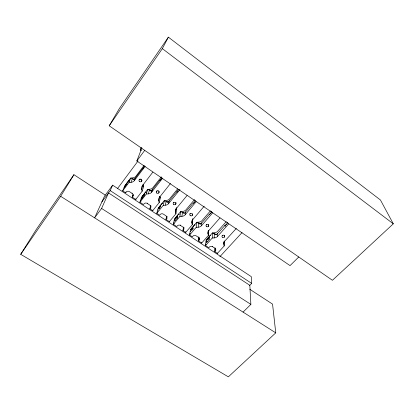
<?xml version="1.0" encoding="UTF-8"?>
<svg xmlns="http://www.w3.org/2000/svg" width="414" height="414" viewBox="0 0 414 414"><rect width="100%" height="100%" fill="white"/><g stroke="black" fill="none" stroke-linecap="round" stroke-linejoin="round"><path stroke-width="0.62" d="M215.057 247.815L214.742 251.64L217.397 253.394L224.155 245.988L224.243 240.932M224.414 237.072L224.44 235.406M224.155 245.988L223.85 241.843M222.256 235.623L222.266 235.25M142.354 185.26L142.411 185.731M217.397 253.394L217.412 253.021M214.742 251.64L215.342 250.972A2.272 1.93 3 0 0 214.913 248.26L212.594 246.723A2.277 1.935 3.4 0 0 209.406 247.049L208.806 247.722L205.52 245.554L212.232 238.029L214.183 237.915A4.694 4.057 3 0 0 217.536 236.384L217.65 233.434L225.34 225.061A2.303 0.678 -55.6 0 0 227.441 222.711L227.545 222.509M214.85 233.781L215.13 234.531L216.222 234.464A2.996 2.582 -65.4 0 0 216.362 234.422L217.065 233.977A4.652 4.031 3 0 0 217.65 233.434M215.342 250.972L215.44 248.819A2.256 1.925 3 0 0 215.554 248.679M214.183 237.915L214.395 233.594L212.242 233.139L213.308 233.853M212.594 246.723L212.61 246.454M212.232 238.029L212.506 233.056M198.88 237.093L198.378 240.834L201.685 243.018L208.377 235.457L208.661 230.386M208.377 235.457L207.994 233.781L208.206 230.722M208.485 226.354L208.609 224.543M205.52 245.554L205.944 241.776A3.472 0.983 -56.4 0 1 208.113 237.905L210.374 235.245L210.783 235.514M206.291 224.874L206.317 224.512M201.685 243.018L201.716 242.651M198.378 240.834L198.974 240.151A2.293 1.972 5.8 0 0 198.492 237.377L196.127 235.814A2.298 1.977 6.2 0 0 192.919 236.151L192.324 236.834L189.586 235.028L196.22 227.338L198.192 227.224A4.74 4.14 6 0 0 201.54 225.656L201.809 222.779L209.401 214.214A2.329 0.605 -55.7 0 0 211.482 211.813L211.518 211.745M198.974 240.151L199.175 238.05A2.277 1.961 5.8 0 0 199.289 237.905M198.492 237.377L198.534 236.984M196.5 222.587L199.077 223.12L199.403 223.953L200.412 223.824M198.192 227.224L198.622 223.011M196.22 227.338L196.753 222.494M183.573 227.079L182.916 230.624L185.679 232.445L192.293 224.719L192.707 219.503M192.293 224.719L191.879 223.006L192.256 220.025M191.879 223.006A4.745 4.145 6.3 0 1 192.686 219.715L192.831 218.582M189.586 235.028L190.186 231.333A3.509 0.875 -56.4 0 1 192.412 227.446L194.658 224.735L195.165 225.071M192.246 215.425L192.448 213.841M190.01 213.919L190.083 213.391M185.679 232.445L185.788 231.643M182.916 230.624L183.511 229.93L183.816 227.876A2.303 1.998 8.8 0 0 184.028 227.565M183.511 229.93A2.318 2.008 8.8 0 0 182.978 227.1L180.571 225.506A2.318 2.013 9.3 0 0 177.342 225.853L176.752 226.551L173.342 224.3L179.899 216.444L181.886 216.325A4.792 4.218 9.6 0 0 185.239 214.721L185.663 211.921L193.157 203.155A2.349 0.528 -55.8 0 0 195.217 200.702L195.682 201.018M182.983 212.392L183.185 213.096L184.246 212.998A3.053 2.52 -64.5 0 0 184.385 212.956L185.084 212.491A4.745 4.187 9.7 0 0 185.663 211.921M181.886 216.325L182.548 212.222L180.463 211.833M180.571 225.506L180.654 224.993M179.899 216.444L180.695 211.725M166.666 216.299L165.921 219.399L169.357 221.666L175.898 213.769L176.757 209.086L176.245 208.035M175.898 213.769L175.453 212.025L176.1 208.547M173.342 224.3L174.128 220.688A3.54 0.761 -56.3 0 1 176.416 216.791L178.641 214.028L179.479 214.587M175.691 204.283L176.017 202.57M173.409 202.746L173.513 202.229M169.357 221.666L169.429 221.319M165.921 219.399L166.5 218.685L166.93 216.688A2.329 2.034 12.4 0 0 167.039 216.538M166.5 218.685A2.344 2.044 12.4 0 0 165.916 215.797L163.463 214.173A2.349 2.049 12.9 0 0 160.213 214.524L159.628 215.244L156.787 213.365L163.261 205.334L165.258 205.215A4.849 4.29 13.6 0 0 168.612 203.569L169.202 200.852L176.592 191.879A2.37 0.45 -55.8 0 0 178.625 189.369L179.102 189.695M165.258 205.215L166.164 201.225L164.115 200.873M166.19 201.23C166.495 201.287 166.692 202.72 167.82 201.939M163.261 205.334L164.332 200.749M156.787 213.365L157.765 209.841A3.576 0.647 -56.3 0 1 160.109 205.934L162.314 203.114L162.842 203.465M150.836 205.551L149.852 208.785L152.719 210.679L159.178 202.612L160.316 198.058L159.597 196.671M159.178 202.612L158.697 200.826A4.854 4.295 14 0 1 159.406 197.395L159.68 196.324M158.697 200.826L159.701 196.888M158.81 192.919L159.199 191.423M152.719 210.679L152.88 210.089M156.482 191.351L156.57 191.02M149.852 208.785L150.97 206.115L150.442 206.783M150.432 208.061A2.375 2.075 16 0 0 149.796 205.116L147.291 203.455A2.375 2.08 16.6 0 0 144.02 203.823L143.446 204.557L139.901 202.213L146.292 194.006L148.305 193.881A4.911 4.363 18 0 0 151.659 192.194L152.414 189.56L159.701 180.38A2.396 0.367 -55.9 0 0 161.708 177.813L162.19 178.144M147.291 203.455L147.394 203.093M149.873 190.166L149.987 190.823L151.022 190.688A3.11 2.448 -63.9 0 0 151.157 190.652L151.845 190.155A4.864 4.331 18.2 0 0 152.414 189.56M148.305 193.881L149.459 190.01L151.4 191.196M146.292 194.006L147.648 189.56L149.459 190.01M139.901 202.213L141.081 198.782A3.607 0.523 -56.3 0 1 143.487 194.865L145.671 191.987L146.328 192.427M133.096 194.652L132.18 197.116L135.761 199.481L142.126 191.227L143.56 186.817L142.721 185.296M142.126 191.227L141.614 189.41L142.866 185.591M142.701 185.353L142.566 185.7M141.588 181.327L141.914 180.359M135.761 199.481L135.952 198.906M139.213 179.728L139.435 179.086M132.18 197.116L133.251 194.958M132.749 196.376A2.406 2.106 20.1 0 0 132.056 193.364L132.138 193.126M132.056 193.364L129.499 191.672A2.412 2.111 20.7 0 0 126.208 192.049L125.644 192.8L122.684 190.844L128.982 182.455L131.01 182.32A4.989 4.425 22.5 0 0 134.364 180.597L135.3 178.051L142.468 168.653A2.422 0.279 -55.9 0 0 144.45 166.024M130.457 178.299L132.847 178.667L132.977 179.386L133.939 179.195M131.01 182.32L132.423 178.579M125.644 192.8L125.97 191.941M128.982 182.455L130.638 178.155M298.763 256.985L290.038 265.617L136.832 160.984L141.867 147.964M141.314 150.613L140.248 149.878L141.086 147.731M122.684 190.844L124.076 187.506A3.643 0.393 -56.2 0 1 126.539 183.578L128.702 180.644L129.432 181.13M101.854 201.954L110.217 190.611L112.634 185.156L251.288 276.65L251.696 283.404L249.487 285.644M112.634 185.156L104.411 196.334L94.62 217.852L101.601 208.449L108.525 192.903L249.823 285.303L250.874 304.383L243.07 312.104M109.213 125.789L162.345 48.629L168.389 37.156L380.445 200.003L393.3 223.819L332.432 280.288L109.213 125.789L119.32 108.597L168.389 37.156M249.818 289.298L272.552 304.109L275.76 332.856L228.347 376.844L20.7 254.331L60.661 196.293L73.92 174.692L105.311 195.149M20.7 254.331L36.142 229.692L73.92 174.692M140.248 149.878L141.743 147.85M136.832 160.984L144.719 150.36M117.628 188.427L138.017 161.005M144.082 165.398L136.009 176.121A4.901 4.368 22.9 0 1 132.708 177.823L130.715 177.953L124.51 186.243L125.478 186.885M134.364 180.597L145.185 166.262M152.828 172.146L142.266 185.896A4.921 4.368 18.3 0 0 141.614 189.41M141.417 197.462L147.715 189.358L149.692 189.229A4.828 4.306 18.3 0 0 152.989 187.568L161.341 176.866M151.659 192.194L162.293 178.61M159.406 197.395L170.444 183.521M158.003 208.475L164.384 200.536L166.345 200.417A4.766 4.238 13.8 0 0 169.647 198.792L177.699 188.825M168.612 203.569L179.961 189.576M166.392 217.34L166.93 216.688M187.045 195.511L176.209 208.666A4.792 4.223 9.9 0 0 175.453 212.025M174.278 219.275L180.732 211.507L182.683 211.388A4.709 4.166 9.7 0 0 185.984 209.8L194.539 199.558M185.239 214.721L196.143 201.721M183.273 228.512L183.816 227.876M192.686 219.715L204.231 206.167M190.243 229.873L196.774 222.266L198.71 222.152A4.663 4.093 6.1 0 0 202.011 220.6L210.416 210.866M201.54 225.656L212.739 212.749M198.632 238.671L199.175 238.05M219.932 217.966L208.853 230.557A4.699 4.068 3.2 0 0 207.994 233.781M205.918 240.275L212.517 232.828L214.442 232.72A4.616 4.016 2.9 0 0 217.738 231.198L226.23 221.666M217.536 236.384L228.683 223.938M214.887 249.43L215.44 248.819M236.316 228.419L224.709 241.191A4.657 3.985 0.6 0 0 223.808 244.348M219.87 256.69L242.04 232.58M134.043 179.138L134.736 178.657A4.942 4.394 22.7 0 0 135.3 178.051M167.929 201.892L168.627 201.432A4.802 4.259 13.7 0 0 169.202 200.852M200.521 223.777L201.225 223.337A4.694 4.114 6.1 0 0 201.809 222.779M208.454 230.598L208.713 230.515M182.579 212.227L184.535 213.433M214.395 233.594L216.434 234.841M60.661 196.293L275.76 332.856M101.601 208.449L250.874 304.383M110.217 190.611L251.696 283.404M124.076 187.506L124.624 187.873M141.081 198.782L141.743 199.217M157.765 209.841L158.293 210.188M174.128 220.688L174.553 220.967M190.186 231.333L190.694 231.669M205.944 241.776L206.959 242.449M123.191 189.565L123.558 189.809M132.64 195.817L133.085 196.112M140.325 200.893L140.988 201.333M150.225 207.445L150.939 207.916M157.123 212.004L157.656 212.356M166.216 218.018L167.07 218.582M173.601 222.903L174.242 223.327M183.133 229.206L183.645 229.547M189.767 233.594L190.28 233.936M198.518 239.38L199.341 239.929M205.634 244.084L206.043 244.358M214.809 250.154L215.471 250.594M192.293 228.435L193.193 229.035M126.539 183.578L127.269 184.064M143.487 194.865L143.922 195.154M160.109 205.934L160.808 206.4M176.416 216.791L177.042 217.215M192.412 227.446L193.09 227.897M208.113 237.905L208.723 238.309M132.847 178.667L133.867 179.422M166.604 201.323L168.188 202.389M199.077 223.12L200.593 224.212M224.657 225.589L225.677 226.282M143.347 167.654L143.844 167.991M160.616 179.428L161.103 179.759M177.544 190.963L178.02 191.289M194.14 202.28L194.606 202.596M210.416 213.376L210.876 213.686M226.386 224.259L226.831 224.564M142.468 168.653L142.965 168.99M159.701 180.38L160.187 180.711M176.592 191.879L177.068 192.205M193.157 203.155L193.623 203.476M209.401 214.214L209.862 214.524M225.34 225.061L225.785 225.366M211.482 211.813L211.942 212.123M227.441 222.711L227.886 223.017M162.345 48.629L393.3 223.819M208.092 238.241L209.241 239.535M176.354 217.117L177.497 218.411M143.389 195.165L144.15 196.034M143.622 186.611L143.12 184.815A4.833 4.311 18.7 0 1 143.021 184.37M160.058 196.676L160.373 197.845M176.509 207.719L176.799 208.868M141.412 179.272A1.428 1.273 20.7 0 1 140.61 179.065M158.319 190.761A1.408 1.258 16 0 1 157.781 190.621M126.813 183.857L125.064 186.393L126.813 183.857M139.264 181.228A1.444 1.283 20.4 0 0 141.712 181.125A1.444 1.283 20.4 0 0 140.227 179.221A1.444 1.283 20.4 0 0 139.264 181.228M142.364 198.016A2.914 0.424 -56.3 0 0 144.631 194.052A2.914 0.424 -56.3 0 0 141.976 197.281A2.914 0.424 -56.3 0 0 142.364 198.016M156.59 192.919A1.423 1.263 15.8 0 0 158.981 192.608A1.423 1.263 15.8 0 0 157.361 190.87A1.423 1.263 15.8 0 0 156.59 192.919M159.416 208.413A1.527 0.274 -56.3 0 0 160.57 206.312A1.527 0.274 -56.3 0 0 159.142 207.973A1.527 0.274 -56.3 0 0 159.416 208.413M173.585 204.371A1.402 1.242 11.5 0 0 175.909 203.864A1.402 1.242 11.5 0 0 174.159 202.296A1.402 1.242 11.5 0 0 173.585 204.371M175.639 220.103A2.857 0.616 -56.3 0 0 177.735 216.129A2.857 0.616 -56.3 0 0 174.967 219.187A2.857 0.616 -56.3 0 0 175.639 220.103M190.264 215.596A1.387 1.221 7.6 0 0 192.5 214.897A1.387 1.221 7.6 0 0 190.631 213.515A1.387 1.221 7.6 0 0 190.264 215.596M207.662 241.362A2.805 0.797 -56.4 0 0 209.598 237.377A2.805 0.797 -56.4 0 0 206.731 240.28A2.805 0.797 -56.4 0 0 207.662 241.362M222.561 237.31A1.361 1.175 1.3 0 0 224.693 236.451A1.361 1.175 1.3 0 0 222.753 235.281A1.361 1.175 1.3 0 0 222.561 237.31M191.987 230.055A1.496 0.373 -56.4 0 0 193.053 227.948A1.496 0.373 -56.4 0 0 191.568 229.522A1.496 0.373 -56.4 0 0 191.987 230.055M206.622 226.593A1.371 1.195 4.2 0 0 208.759 225.718A1.371 1.195 4.2 0 0 206.783 224.528A1.371 1.195 4.2 0 0 206.622 226.593"/></g></svg>
